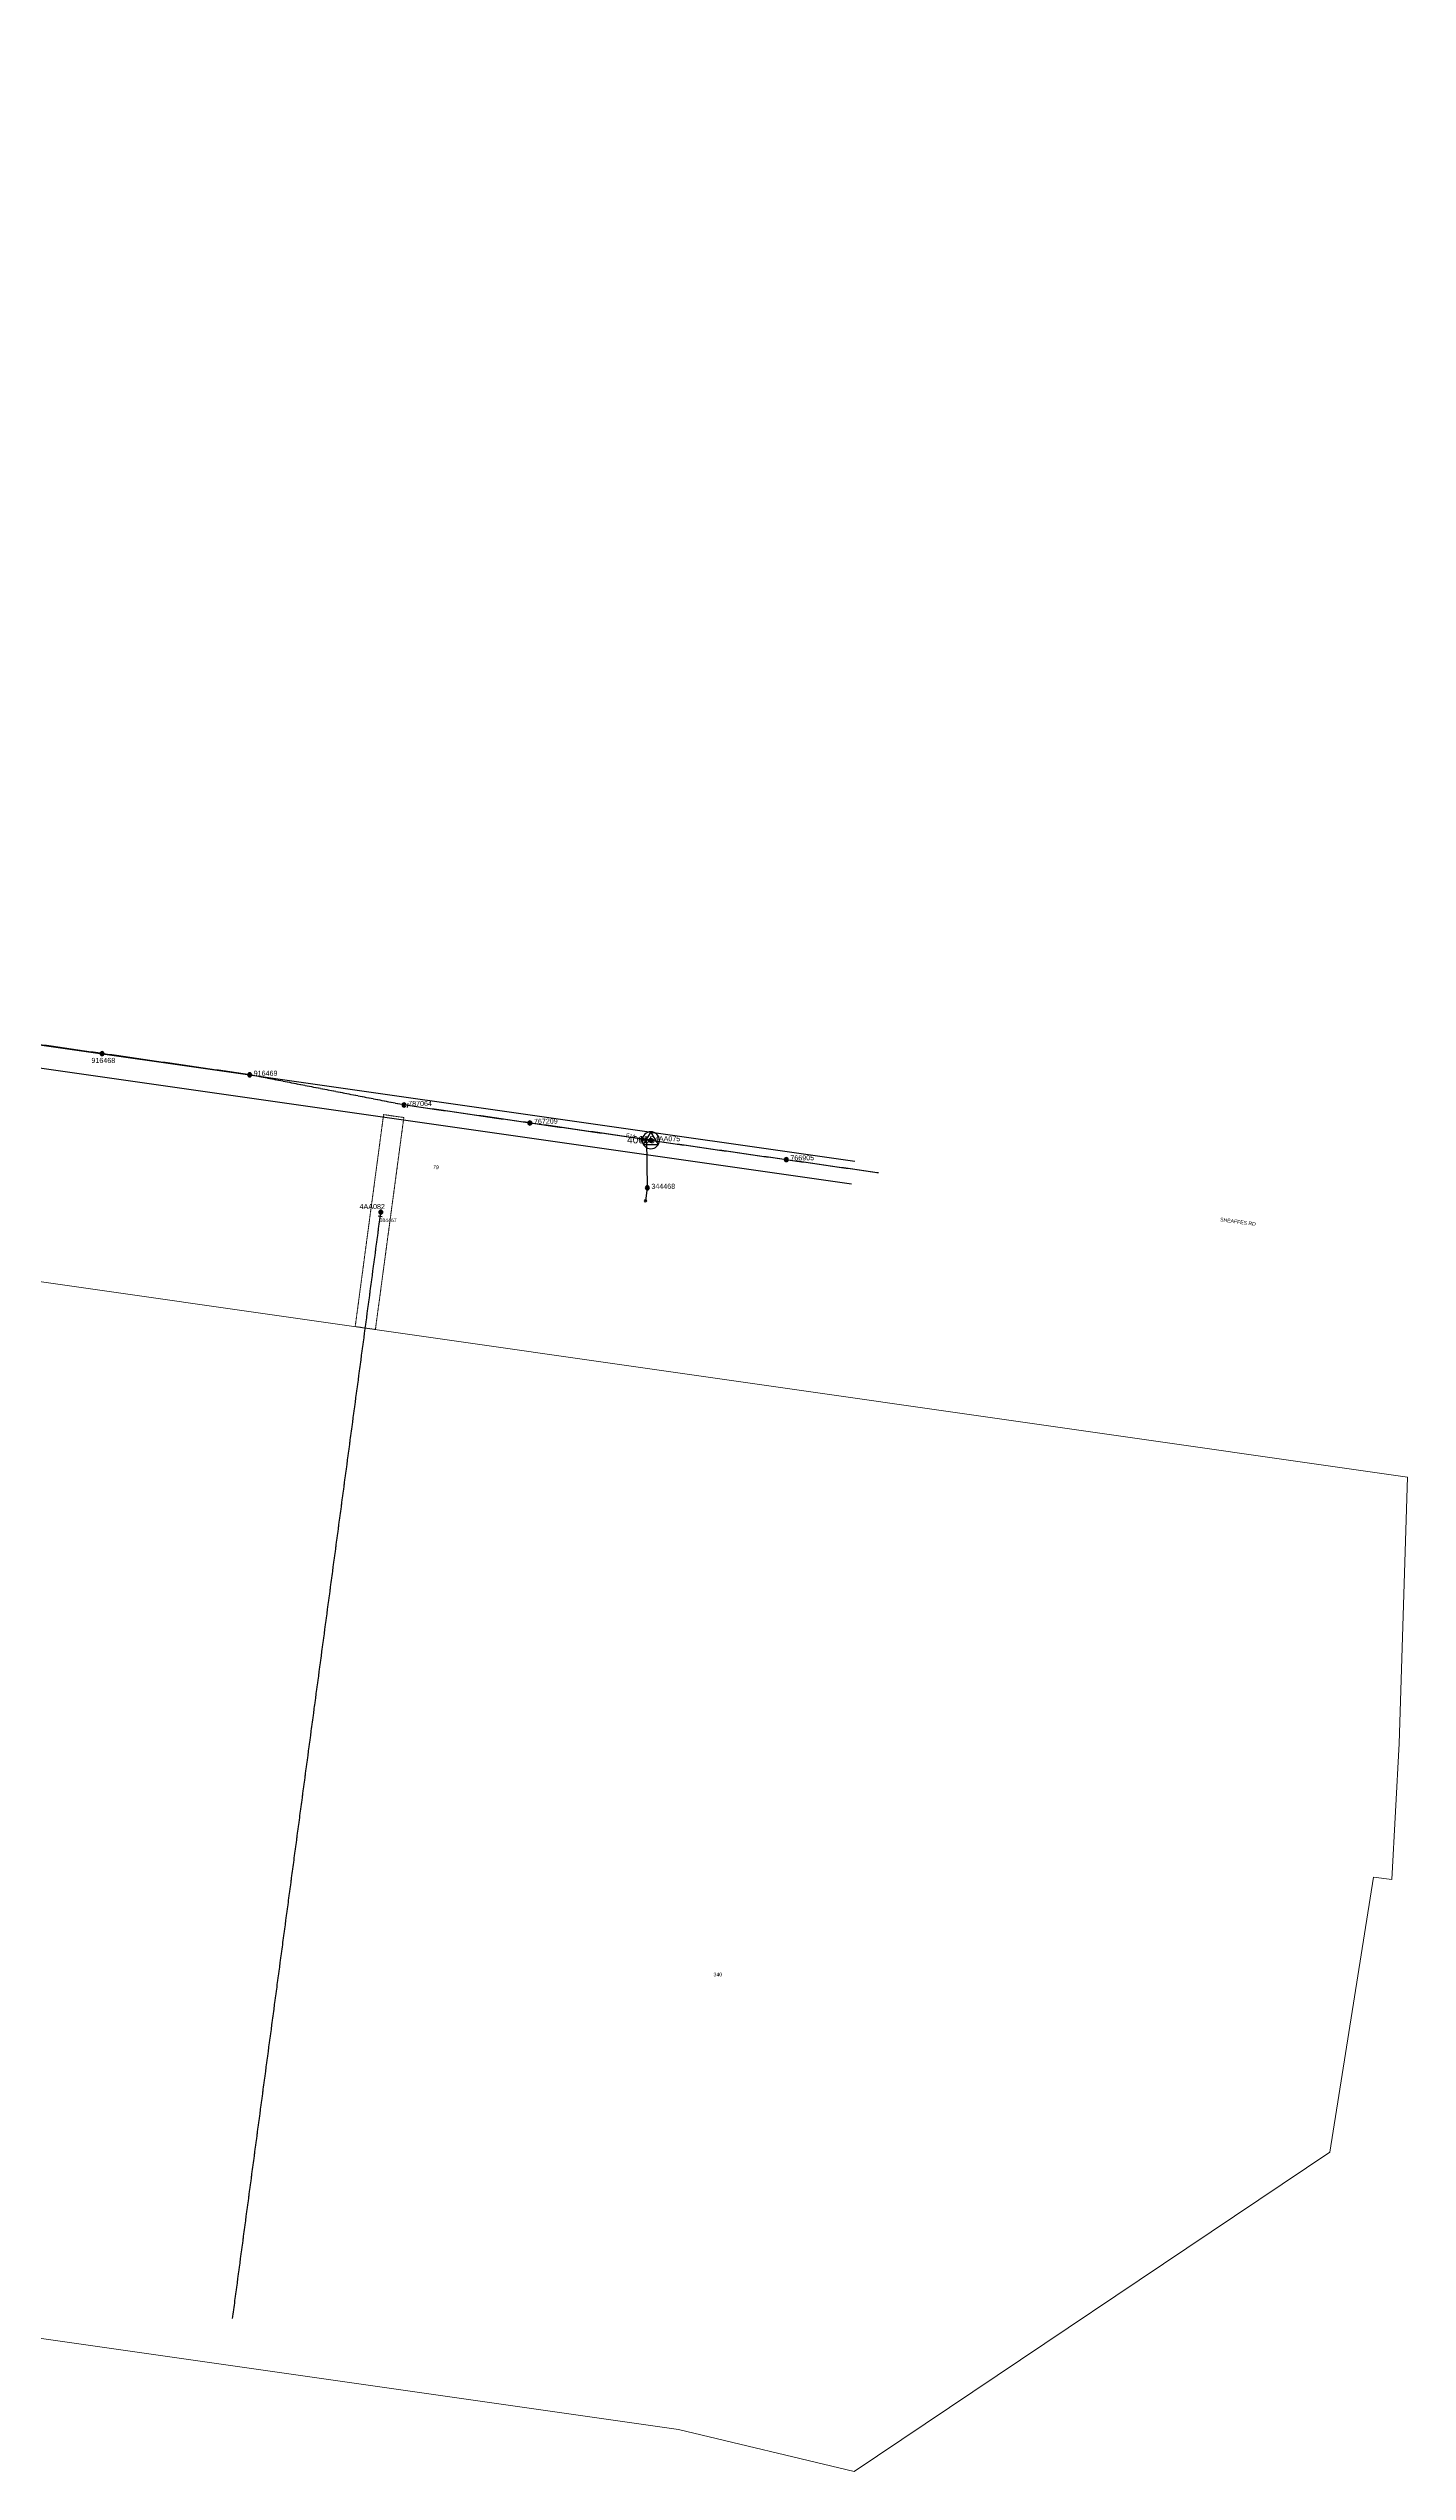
# Model space of a CAD drawing. Header units: metres. Extents: x 294464 to 297158, y 6182000 to 6185311.
# Drawn here: x 296105 to 296771, y 6182615 to 6183802 of the extents above; entities that cross this region are included whole.
import ezdxf
from ezdxf.enums import TextEntityAlignment as Align

# ---------------------------------------------------------------- set-up
doc = ezdxf.new("R2010")
doc.units = ezdxf.units.M
for name, pattern in [('Cable Exist OH', [1, 1, 0]), ('DASHED', [0.75, 0.5, -0.25]), ('HIDDEN', [0.375, 0.25, -0.125]), ('HIDDEN2', [0.1875, 0.125, -0.0625]), ('IE Trench LV', [6.5, 5, -1.5])]:
    doc.linetypes.add(name, pattern=pattern)
for name, color, linetype in [('_User Miscellaneous2', 7, 'Continuous'), ('Equip_LV_EXT', 7, 'Continuous'), ('Mains_HV_EXT', 7, 'Continuous'), ('Mains_HV_MOD', 3, 'Continuous'), ('Mains_LV_EXT', 5, 'Continuous'), ('Services_SP_EXT', 7, 'Continuous'), ('Sub_SP_TR_HV_LV_EXT', 7, 'Continuous'), ('SupportsOH_SP_TR_HV_LV_SL_EXT', 7, 'Continuous')]:
    doc.layers.add(name, color=color, linetype=linetype)
for name, color, linetype, lineweight in [('Cadastre Land Parcels_SP_EXT', 9, 'Continuous', 5), ('Cadastre Other Property_SP_EXT', 9, 'HIDDEN', 5), ('Cadastre Roads_SP_EXT', 9, 'Continuous', 5)]:
    doc.layers.add(name, color=color, linetype=linetype, lineweight=lineweight)
doc.styles.add('POLE_LABEL', font='arial.ttf')
doc.styles.get("Standard").update_dxf_attribs({"font": 'arial.ttf'})
doc.styles.add('X_78107_BDRY_ST00$0$ISOCP', font='isocp.shx')
doc.styles.add('X_78107_BDRY_ST01$0$IsoCP', font='isocp.shx')

# ---------------------------------------------------------------- blocks, each defined once
blk = doc.blocks.new('SUB_POLE_EXT')
blk.add_wipeout([(0, 4.2), (0.4, 4.2), (0.8, 4.1), (1.2, 4), (1.6, 3.9), (2, 3.7), (2.3, 3.5), (2.7, 3.3), (3, 3), (3.3, 2.7), (3.5, 2.3), (3.8, 1.9), (3.9, 1.6), (4, 1.2), (4.2, 0.6), (4.2, 0), (4.2, -0.6), (4.1, -1.1), (3.9, -1.6), (3.6, -2.2), (3.2, -2.7), (3, -3), (2.7, -3.3), (2.4, -3.5), (2, -3.7), (1.6, -3.9), (1.3, -4), (0.8, -4.1), (0.4, -4.2), (0, -4.2), (-0.4, -4.2), (-0.8, -4.1), (-1.2, -4), (-1.6, -3.9), (-2, -3.7), (-2.4, -3.5), (-2.7, -3.3), (-3, -3), (-3.2, -2.7), (-3.5, -2.3), (-3.7, -2), (-3.9, -1.6), (-4, -1.2), (-4.2, -0.8), (-4.2, -0.1), (-4.2, 0.4), (-4.1, 0.8), (-4, 1.3), (-3.9, 1.6), (-3.7, 2), (-3.5, 2.4), (-3.3, 2.7), (-3, 3), (-2.7, 3.3), (-2.3, 3.5), (-2, 3.7), (-1.6, 3.9), (-1.2, 4), (-0.8, 4.2), (-0.4, 4.2)])
blk.add_line((2.2, 0.5), (2.2, 0.5, 0))
blk.add_lwpolyline([(-4.2, 0, 1), (4.2, 0, 1)], format="xyb", close=True)
blk.add_lwpolyline([(2.1, 0.5), (0, 4.2), (-3.7, -2.1), (3.7, -2.1)], close=True)
for tag, height, flags, p in [('STREET_CODE', 0.2, 9, (1.5, 0)), ('ASSET_NUM', 3.5, 8, (2, 2)), ('CONSTRUCTED_VOLTAGE', 0.2, 9, (1.5, -0.2)), ('NO_PHASES', 0.2, 9, (1.5, -0.4)), ('OPERATING_VOLTAGE', 0.2, 9, (1.5, -0.6)), ('OPERATED_BY', 0.2, 9, (1.5, -0.8)), ('MAINTAINED_BY', 0.2, 9, (1.5, -1)), ('ORIENTATION', 0.2, 9, (1.5, -1.2)), ('OWNED_BY', 0.2, 9, (1.5, -1.4)), ('SECONDARY_VOLTAGE', 0.2, 9, (1.5, -1.6)), ('STATE', 0.2, 9, (1.5, -1.8)), ('SUBSTATION_TYPE', 0.2, 9, (1.5, -2)), ('USAGE', 0.2, 9, (1.5, -2.2)), ('LEGEND', 0.2, 9, (1.5, -2.4)), ('LOCATION', 0.2, 9, (1.5, -2.6)), ('STREETNAME', 0.2, 9, (1.5, -2.8)), ('SUBURB', 0.2, 9, (1.5, -3)), ('NOTES', 0.2, 9, (1.5, -3.2)), ('Z', 0.2, 1, (1.5, -3.4))]:
    blk.add_attdef(tag, text='', height=height, dxfattribs=dict(flags=flags)).set_placement(p, align=Align.MIDDLE_LEFT)
blk = doc.blocks.new('LV_OH_LINKS_DISTFUSE_EXT')
for p, q in [((0, 0), (0.96, 0)), ((3.84, 0), (4.8, 0))]:
    blk.add_line(p, q)
blk.add_lwpolyline([(3.84, -1.2), (3.84, 1.2), (0.96, -1.2), (0.96, 1.2)], close=True)
at = {"flags": 9}
for tag, p in [('ACTUAL_STATUS', (0, 0)), ('CONSTRUCTED_VOLTAGE', (0, -0.2)), ('OPERATING_VOLTAGE', (0, -0.6)), ('ORIENTATION', (0, -0.8)), ('OWNED_BY', (0, -1)), ('STATE', (0, -1.2)), ('SWITCH_TYPE', (0, -1.4)), ('NO_PHASES', (0, -0.4)), ('USAGE', (0, -1.6)), ('NOTES', (0, -1.8))]:
    blk.add_attdef(tag, text='', height=0.2, dxfattribs=at).set_placement(p, align=Align.MIDDLE_LEFT)
at = {"flags": 1}
blk.add_attdef('Z', (0, 0), '', height=0.2, dxfattribs=at)
blk = doc.blocks.new('CCP_EXT')
blk.add_wipeout([(0, 0.6), (0.6, 0), (0, -0.6), (-0.6, 0)])
blk.add_lwpolyline([(-0.6, 0), (0, 0.6), (0.6, 0), (0, -0.6), (-0.6, 0)])
at = {"flags": 1}
blk.add_attdef('Z', (0, 0), '', height=0.2, dxfattribs=at)
at = {"flags": 9}
for tag, p in [('CCP_TYPE', (0, 0)), ('CONSTRUCTED_VOLTAGE', (0, -0.2)), ('NO_PHASES', (0, -0.4)), ('OPERATING_VOLTAGE', (0, -0.6)), ('ORIENTATION', (0, -0.8)), ('OWNED_BY', (0, -1)), ('USAGE', (0, -1.2)), ('LEGEND', (0, -1.4)), ('LIFE_SUPPORT', (0, -1.6)), ('STATE', (0, -1.8)), ('NOTES', (0, -2))]:
    blk.add_attdef(tag, text='', height=0.2, dxfattribs=at).set_placement(p, align=Align.MIDDLE_LEFT)
blk = doc.blocks.new('POLE_EXT')
blk.add_hatch(color=256).paths.add_polyline_path([(-1, 0, 1), (1, 0, 1)])
blk.add_lwpolyline([(-1, 0, 1), (1, 0, 1)], format="xyb", close=True)
for tag, height, flags, p in [('pNumber', 2.5, 8, (-17.8, 2.1)), ('OWNED_BY', 0.2, 9, (1.4, -0.4)), ('PARENT', 0.2, 9, (1.4, -0.6)), ('SPECIAL_USE', 0.2, 9, (1.4, -0.8)), ('STATE', 0.2, 9, (1.4, -1)), ('USAGE', 0.2, 9, (1.4, -1.2)), ('cLV', 0.2, 9, (1.4, -1.4)), ('hDepth', 0.2, 9, (1.4, -1.6)), ('hDia', 0.2, 9, (1.4, -1.8)), ('cHV', 0.2, 9, (1.4, -2)), ('LBRACKET', 0.2, 9, (1.4, -2.2)), ('LExisting', 0.2, 9, (1.4, -2.4)), ('LANTNUMBER', 0.2, 9, (1.4, -2.6)), ('LOther', 0.2, 9, (1.4, -2.8)), ('LRemove', 0.2, 9, (1.4, -3)), ('LEGEND', 0.2, 9, (1.4, -3.2)), ('cLinedev', 0.2, 9, (1.4, -3.4)), ('LOCATION', 0.2, 9, (1.4, -3.6)), ('pExisting', 0.2, 9, (1.4, -3.8)), ('PFNUMBER', 0.2, 9, (1.4, -4)), ('NEWPFNUMBER', 0.2, 9, (1.4, -4.2)), ('pFooting', 0.2, 9, (1.4, -4.4)), ('pNew', 0.2, 9, (1.4, -4.6)), ('pRelocate', 0.2, 9, (1.4, -5)), ('pRemove', 0.2, 9, (1.4, -5.2)), ('pReplace', 0.2, 9, (1.4, -5.4)), ('pStay', 0.2, 9, (1.4, -5.6)), ('pType', 0.2, 9, (1.4, -5.8)), ('cspan', 0.2, 9, (1.4, -6)), ('STREETNAME', 0.2, 9, (1.4, -6.2)), ('SUBURB', 0.2, 9, (1.4, -6.4)), ('NOTES', 0.2, 9, (1.4, -6.6)), ('MAINTAINED_BY', 0.2, 9, (1.4, -6.8)), ('OPERATED_BY', 0.2, 9, (1.4, -7))]:
    blk.add_attdef(tag, text='', height=height, dxfattribs=dict(flags=flags)).set_placement(p, align=Align.MIDDLE_LEFT)
at = {"style": 'POLE_LABEL'}
for tag, height, flags, p in [('STRUCTURE_PLANT_NUMBER', 0.2, 9, (1.4, 0)), ('ASSET_NUM', 2.5, 8, (2, 2)), ('STREET_CODE', 0.2, 9, (1.4, -0.2))]:
    blk.add_attdef(tag, text='', height=height, dxfattribs=dict(at, flags=flags)).set_placement(p, align=Align.MIDDLE_LEFT)
at = {"flags": 1}
blk.add_attdef('Z', (1.4, -7.3), '', height=0.2, dxfattribs=at)
blk = doc.blocks.new('End Shackle_EXT')
blk.add_wipeout([(0, 0.3), (1.8, 0.3), (1.8, -0.3), (0, -0.3)])
blk.add_line((1.8, -1), (1.8, 1))
at = {"flags": 1}
blk.add_attdef('Z', (0, 0), '', height=0.2, dxfattribs=at)
at = {"flags": 9}
for tag, p in [('CONNECTOR_TYPE', (0, 0)), ('CONSTRUCTED_VOLTAGE', (0, -0.2)), ('NO_PHASES', (0, -0.4)), ('OPERATING_VOLTAGE', (0, -0.6)), ('ORIENTATION', (0, -0.8)), ('OWNED_BY', (0, -1)), ('STATE', (0, -1.2)), ('USAGE', (0, -1.4)), ('NOTES', (0, -1.6))]:
    blk.add_attdef(tag, text='', height=0.2, dxfattribs=at).set_placement(p, align=Align.MIDDLE_LEFT)
blk = doc.blocks.new('A$C3DA9484B')
at = {"layer": '_User Miscellaneous2', "linetype": 'DASHED', "ltscale": 5}
for p, q in [((870.3, 594.7), (887.8, 712.7)), ((758, 609.6), (777.1, 632.8)), ((854.7, 629.8), (828.5, 606)), ((870.3, 594.7), (854.7, 629.8)), ((715.5, 604), (732.4, 628.8)), ((727.4, 595.5), (745.4, 619.5)), ((758, 609.6), (745.4, 619.5)), ((790.2, 621.5), (770.1, 599.2)), ((739, 586.5), (758, 609.6)), ((770.1, 599.2), (758, 609.6)), ((802.9, 609.6), (781.8, 588.2)), ((687.3, 555.8), (636.9, 594.9)), ((770.1, 599.2), (750.1, 576.9)), ((781.8, 588.2), (770.1, 599.2)), ((815, 597.1), (792.9, 576.7)), ((842.8, 589.5), (838.7, 594.4)), ((868.7, 583.4), (870.3, 594.7)), ((781.8, 588.2), (760.7, 566.9)), ((792.9, 576.7), (781.8, 588.2)), ((803.5, 564.6), (826.5, 584.1)), ((830.6, 579.2), (826.5, 584.1)), ((864.1, 580), (868.7, 583.4)), ((612.8, 508.7), (622, 570.2)), ((647.3, 566.6), (635.7, 575.6)), ((792.9, 576.7), (770.9, 556.3)), ((803.5, 564.6), (792.9, 576.7)), ((816.5, 551.3), (834.6, 575)), ((864.1, 580), (858.3, 580.9)), ((647.3, 566.6), (628.9, 542.9)), ((659.1, 557.4), (647.3, 566.6)), ((780.6, 545.3), (803.5, 564.6)), ((813.6, 553.6), (803.5, 564.6)), ((834.3, 546.1), (844.7, 568.4)), ((855.9, 565.1), (861.8, 564.2)), ((865.1, 559.7), (861.8, 564.2)), ((865.1, 559.7), (862.5, 541.9)), ((619.1, 550.5), (628.9, 542.9)), ((659.1, 557.4), (640.8, 533.7)), ((648.3, 524.3), (673.2, 546.5)), ((659.1, 557.4), (673.2, 546.5)), ((673.2, 546.5), (677.5, 543.2)), ((813.6, 553.6), (793.2, 531.6)), ((809.3, 519.4), (822.4, 546.7)), ((813.6, 553.6), (816.5, 551.3)), ((816.5, 551.3), (822.4, 546.7)), ((832.1, 541.2), (822.4, 546.7)), ((832.1, 541.2), (834.3, 546.1)), ((862.5, 541.9), (834.3, 546.1)), ((628.9, 542.9), (640.8, 533.7)), ((679.2, 524.8), (680.7, 535.2)), ((757.3, 512.1), (768.4, 535)), ((772.5, 530.1), (768.4, 535)), ((784.8, 540.5), (780.6, 545.3)), ((830.5, 530.4), (832.1, 541.2)), ((862.5, 541.9), (860.2, 526)), ((646.8, 513.7), (615, 523.6)), ((640.8, 533.7), (648.3, 524.3)), ((679.2, 524.8), (647.3, 517.4)), ((647.3, 517.4), (648.3, 524.3)), ((676, 504), (679.2, 524.8)), ((692.1, 502.9), (696.6, 532.8)), ((827.6, 510.7), (830.5, 530.4)), ((860.2, 526), (830.5, 530.4)), ((860.2, 526), (857.5, 508.2)), ((646.8, 513.7), (646.1, 508.5)), ((646.8, 513.7), (647.3, 517.4)), ((759, 500.7), (757.3, 512.1)), ((763.8, 495.7), (782.8, 519.5)), ((644.7, 498.9), (612.6, 507.4)), ((644, 493.6), (644.7, 498.9)), ((646.1, 508.5), (644.7, 498.9)), ((676, 504), (646.1, 508.5)), ((676, 504), (673.8, 489.1)), ((687.1, 470), (692.1, 502.9)), ((759, 500.7), (763.8, 495.7)), ((776.1, 483), (794.9, 509.8)), ((847.1, 505.7), (853, 504.9)), ((853, 504.9), (857.5, 508.2)), ((641.9, 479), (644, 493.6)), ((644, 493.6), (673.8, 489.1)), ((673.8, 489.1), (672.1, 478.1)), ((763.8, 495.7), (776.1, 483)), ((824.3, 494.8), (820.3, 474.3)), ((849.9, 489.1), (844.8, 489.9)), ((849.9, 489.1), (853.1, 484.6)), ((642.1, 478.9), (770.3, 453.6)), ((642.1, 478.9), (666.5, 474.1)), ((666.5, 474.1), (672.1, 478.1)), ((776.1, 483), (770.3, 453.6)), ((790.8, 480.1), (776.1, 483)), ((785, 450.7), (790.8, 480.1)), ((805.6, 477.2), (790.8, 480.1)), ((799.7, 447.8), (805.6, 477.2)), ((820.3, 474.3), (805.6, 477.2)), ((614.2, 464.4), (608.5, 460.4)), ((820.3, 474.3), (814.5, 444.8)), ((820.3, 474.3), (849, 467.8)), ((604.2, 431.7), (608.5, 460.4)), ((617.2, 394.7), (627.1, 461.8)), ((633.1, 392.4), (642.9, 458.7)), ((648.9, 390), (658.6, 455.6)), ((664.7, 387.7), (674.3, 452.5)), ((770.3, 453.6), (785, 450.7)), ((680.5, 385.3), (690, 449.4)), ((696.4, 383), (705.7, 446.3)), ((713.2, 380.5), (722.4, 443)), ((785, 450.7), (799.7, 447.8)), ((799.7, 447.8), (814.5, 444.8)), ((814.5, 444.8), (817.5, 444.2)), ((717.8, 412), (603.7, 428.4)), ((607.1, 396.2), (601.8, 401.9)), ((607.1, 396.2), (713.2, 380.5)), ((603.6, 377.1), (608.2, 381.4)), ((608.2, 381.4), (691.8, 369)), ((698.8, 382.6), (713.2, 380.5)), ((713.2, 380.5), (698.8, 382.6)), ((623.3, 316.5), (632.4, 377.8)), ((639.2, 314.1), (648.2, 375.5)), ((655, 311.8), (664.1, 373.1)), ((670.8, 309.4), (679.9, 370.8)), ((696, 363.3), (691.8, 369)), ((688.4, 311.9), (696, 363.3)), ((605.4, 350.4), (692.2, 337.6)), ((607.3, 323.8), (612.6, 318.1)), ((612.6, 318.1), (682.7, 307.7)), ((682.7, 307.7), (670.8, 309.4)), ((682.7, 307.7), (670.8, 309.4)), ((682.7, 307.7), (688.4, 311.9)), ((609.1, 299), (613.7, 303.2)), ((613.7, 303.2), (680.6, 293.3)), ((626.3, 240.7), (635.1, 300.1)), ((642.6, 238.3), (651.4, 297.7)), ((658.9, 235.9), (667.7, 295.2)), ((667.7, 295.2), (663.3, 265.6)), ((667.7, 295.2), (663.3, 265.6)), ((677.5, 238.2), (684.8, 287.7)), ((684.8, 287.7), (680.6, 293.3)), ((692.9, 243.2), (699.2, 286)), ((699.2, 286), (704.9, 290.2)), ((704.9, 290.2), (730.2, 286.1)), ((610.9, 273.3), (681.1, 262.9)), ((663.3, 265.6), (610.9, 273.3)), ((663.3, 265.6), (610.9, 273.3)), ((612.6, 247.7), (617.9, 242)), ((677.5, 238.2), (678.5, 245.4)), ((678.5, 245.4), (677.5, 238.2)), ((618.5, 227.2), (613.4, 222.9)), ((618.5, 227.2), (644.2, 223.4)), ((441.2, 98.1), (436.1, 63.7)), ((441.2, 98.1), (436.1, 63.7)), ((593.4, 77.3), (590.5, 83.4)), ((458.7, 82.9), (540.3, 70.6)), ((614.7, 72.5), (593.4, 77.3)), ((614.7, 72.5), (621.7, 71.5)), ((436.1, 63.7), (485.9, 56.2)), ((436.1, 63.7), (485.9, 56.2)), ((450.5, 61.6), (485.9, 56.2)), ((553.2, 67.1), (540.3, 70.6)), ((556.6, 61.6), (553.2, 67.1)), ((586.9, 64.8), (579.5, 61.1)), ((586.9, 64.8), (646.6, 55.8)), ((485.9, 56.2), (481.2, 24.1)), ((485.9, 56.2), (481.2, 24.1)), ((514.1, 41.3), (543.2, 37)), ((481.2, 24.1), (531.4, 15)), ((481.2, 24.1), (528.2, 15.5)), ((481.2, 24.1), (531.4, 15)), ((481.2, 24.1), (531.4, 15))]:
    blk.add_line(p, q, dxfattribs=at)
at = {"layer": '_User Miscellaneous2', "linetype": 'Continuous'}
for p, q in [((850.5, 433.2), (894.4, 711.4)), ((850.5, 433.2), (894.4, 711.4)), ((851, 355.8), (896.5, 644.1)), ((779.8, -125.9), (851, 355.8)), ((464.1, -59.3), (317.3, -36.4)), ((464.1, -59.3), (511.5, -68.4)), ((779.8, -125.9), (1272.6, -196.3))]:
    blk.add_line(p, q, dxfattribs=at)
at = {"layer": '_User Miscellaneous2', "linetype": 'Continuous', "ltscale": 5}
blk.add_line((614.2, 464.4), (837.5, 420.2), dxfattribs=at)
at = {"layer": '_User Miscellaneous2'}
for p, q in [((841.7, 414.3), (837.5, 420.2)), ((841.7, 414.3), (822.3, 283.1)), ((702.4, 307.3), (713.2, 380.5)), ((706.6, 301.6), (702.4, 307.3)), ((822.3, 283.1), (706.6, 301.6)), ((777.4, 290.3), (731.9, 297.5)), ((696.8, 60.2), (730.2, 286.1)), ((730.2, 286.1), (757.4, 281.8)), ((743, 58.3), (777.4, 290.3)), ((775.1, 48.4), (810.1, 285)), ((822.3, 283.1), (777.4, 290.3)), ((761.6, 276.1), (729.7, 60.3)), ((761.6, 276.1), (729.7, 60.3)), ((757.4, 281.8), (761.6, 276.1)), ((757.4, 281.8), (761.6, 276.1)), ((808.2, 271.7), (775.3, 276.5)), ((788.2, 52.3), (822.3, 283.1)), ((759.8, 263.7), (727.9, 268.4)), ((806, 256.8), (773.1, 261.7)), ((757.6, 248.8), (725.7, 253.5)), ((632.2, 239.9), (671.8, 234)), ((671.8, 234), (646.3, 237.8)), ((667.2, 69.7), (692.9, 243.2)), ((667.2, 69.7), (692.9, 243.2)), ((671.8, 234), (677.5, 238.2)), ((671.8, 234), (677.5, 238.2)), ((677.5, 238.2), (671.8, 234)), ((755.4, 234), (692.9, 243.2)), ((803.8, 242), (770.9, 246.9)), ((753.2, 219.1), (690.7, 228.4)), ((801.6, 227.2), (768.7, 232)), ((621.7, 71.5), (644.2, 223.4)), ((644.2, 223.4), (669.7, 219.6)), ((644.2, 223.4), (669.7, 219.6)), ((652.9, 71.8), (673.9, 214)), ((673.9, 214), (652.9, 71.8)), ((669.7, 219.6), (673.9, 214)), ((669.7, 219.6), (673.9, 214)), ((799.4, 212.3), (766.5, 217.2)), ((672, 200.8), (641.5, 205.3)), ((751, 204.3), (688.5, 213.6)), ((797.2, 197.5), (764.4, 202.3)), ((669.8, 186), (639.3, 190.5)), ((748.8, 189.5), (686.3, 198.7)), ((746.6, 174.6), (684.1, 183.9)), ((795, 182.6), (762.2, 187.5)), ((667.6, 171.2), (637.1, 175.7)), ((744.4, 159.8), (681.9, 169)), ((792.8, 167.8), (760, 172.7)), ((665.4, 156.3), (634.9, 160.8)), ((790.6, 153), (757.8, 157.8)), ((663.2, 141.5), (632.7, 146)), ((742.2, 145), (679.7, 154.2)), ((788.4, 138.1), (755.6, 143)), ((661, 126.6), (630.5, 131.1)), ((740, 130.1), (677.5, 139.4)), ((737.8, 115.3), (675.3, 124.5)), ((786.2, 123.3), (753.4, 128.1)), ((658.8, 111.8), (628.3, 116.3)), ((735.6, 100.4), (673.1, 109.7)), ((784, 108.4), (751.2, 113.3)), ((656.6, 97), (626.1, 101.5)), ((781.8, 93.6), (749, 98.5)), ((654.4, 82.1), (623.9, 86.6)), ((733.4, 85.6), (670.9, 94.8)), ((779.6, 78.8), (746.8, 83.6)), ((647.2, 67.6), (621.7, 71.5)), ((647.2, 67.6), (621.7, 71.5)), ((647.2, 67.6), (652.9, 71.8)), ((652.9, 71.8), (647.2, 67.6)), ((731.2, 70.8), (668.7, 80)), ((646.6, 55.8), (620, 59.8)), ((667.2, 69.7), (671.4, 64)), ((671.4, 64), (667.2, 69.7)), ((724, 56.1), (671.4, 64)), ((696.8, 60.2), (671.4, 64)), ((724, 56.1), (696.8, 60.2)), ((729.7, 60.3), (724, 56.1)), ((777.4, 63.9), (744.6, 68.8)), ((636.7, -11.6), (646.6, 55.8)), ((636.7, -11.6), (646.6, 55.8)), ((646.6, 55.8), (646.5, 55.1)), ((646.6, 55.8), (778.2, 36)), ((743, 58.3), (747.3, 52.6)), ((781.6, 47.4), (747.3, 52.6)), ((781.6, 47.4), (788.2, 52.3)), ((778.2, 36), (784.5, 27.4)), ((784.5, 27.4), (763.5, -114.3)), ((418.7, -62.8), (0, 0)), ((547.8, 1.5), (636.7, -11.6)), ((547.8, 1.5), (636.7, -11.6)), ((534.2, -58.8), (543.1, -14.3)), ((541.5, -70), (534.2, -58.8)), ((541.5, -70), (534.2, -58.8)), ((637.7, -91.7), (541.5, -70)), ((697.5, -122), (529.4, -83.7)), ((738.1, -114.4), (637.7, -91.7)), ((759, -117.6), (738.1, -114.4)), ((763.5, -114.3), (759, -117.6)), ((778.9, -137.1), (1271, -207.4))]:
    blk.add_line(p, q, dxfattribs=at)
at = {"layer": '_User Miscellaneous2', "linetype": 'DASHED', "ltscale": 0.1}
blk.add_line((617.9, 242), (632.2, 239.9), dxfattribs=at)
at = {"layer": '_User Miscellaneous2', "linetype": 'DASHED', "ltscale": 0.3}
blk.add_line((523.1, -10.3), (511.5, -68.4), dxfattribs=at)
blk.add_line((523.1, -10.3), (511.5, -68.4), dxfattribs=at)
at = {"layer": '_User Miscellaneous2', "linetype": 'DASHED', "ltscale": 5}
for points in [[(608.5, 460.4), (602.6, 421.4, 0.054481), (601.8, 401.9)], [(590.5, 83.4, 0.054216), (596.5, 106.5), (612.5, 214.7)], [(613.4, 222.9, -0.020578), (612.4, 213.9), (596.5, 106.5)], [(534.4, 20.8, 0.075468), (523.1, -10.3), (513.4, -58.5)], [(552.3, 11.1, 0.029349), (547.8, 1.5, 0.029349)]]:
    blk.add_lwpolyline(points, format="xyb", dxfattribs=at)
for points in [[(603.6, 377.1), (607.3, 323.8)], [(609.1, 299), (612.6, 247.7)], [(727.6, 268.4), (697.3, 272.9)], [(725.4, 253.6), (695.1, 258.1)], [(641.5, 205.3), (611.8, 209.7)], [(639.3, 190.5), (609.6, 194.9)], [(637.1, 175.7), (607.4, 180.1)], [(634.9, 160.8), (605.2, 165.2)], [(632.7, 146), (603, 150.4)], [(630.5, 131.1), (600.8, 135.5)], [(628.3, 116.3), (598.6, 120.7)], [(626.1, 101.5), (596.4, 105.9)], [(623.9, 86.6), (593.2, 91.2)], [(481.2, 24.1), (489.2, 78.3)], [(496, 21.4), (504, 76.1)], [(506.8, 19.4), (514.1, 41.3), (518.9, 73.8)], [(528.9, 39.1), (533.7, 71.6)], [(534.4, 20.8), (556.6, 61.6)], [(554, 14.2), (579.5, 61.1)], [(595.9, 31.6), (600.5, 62.7)], [(610.7, 29.4), (615.3, 60.5)], [(622.5, 2.3), (630.2, 58.3)], [(565.9, 36.1), (625.9, 27.2)], [(596.5, 11.9), (599.4, 31.1)], [(552.3, 11.1), (554, 14.2)], [(554, 14.2), (622.5, 2.3)], [(556.5, 18.8), (596.5, 11.9)]]:
    blk.add_lwpolyline(points, dxfattribs=at)
at = {"layer": '_User Miscellaneous2'}
for points in [[(730.2, 286.1), (723.2, 238.7)], [(730.2, 286.1), (723.2, 238.7)], [(723.2, 238.7), (692.9, 243.2)], [(644.2, 223.4), (621.7, 71.5)], [(644.2, 223.4), (621.7, 71.5)]]:
    blk.add_lwpolyline(points, dxfattribs=at)
at = {"layer": '_User Miscellaneous2', "linetype": 'DASHED', "ltscale": 5}
for centre, radius, start, end in [((682.8, 654.2), 75, 197.7988, 232.2097), ((698.1, 632.4), 31, 170.4261, 240.8945), ((533.2, 336.2), 384, 45.3813, 47.9736), ((533.2, 336.2), 400, 42.4003, 45.9425), ((533.2, 336.2), 324, 55.7505, 58.3428), ((533.2, 336.2), 384, 42.789, 45.3813), ((533.2, 336.2), 400, 40.1967, 42.4003), ((533.2, 336.2), 308, 40.1967, 60.8945), ((533.2, 336.2), 324, 53.1582, 55.7505), ((533.2, 336.2), 324, 50.5659, 53.1582), ((533.2, 336.2), 384, 40.1967, 42.789), ((533.2, 336.2), 324, 47.9736, 50.5659), ((861.9, 605.6), 25, 220.1967, 261.5891), ((630.4, 568.9), 8.5, 52.2097, 171.4419), ((533.2, 336.2), 324, 45.3813, 47.9736), ((861.9, 605.6), 41, 220.1967, 228.3032), ((861.9, 605.6), 41, 228.3032, 245.1569), ((533.2, 336.2), 324, 42.789, 45.3813), ((861.9, 605.6), 41, 245.1569, 261.5891), ((672.3, 536.4), 24.5, 351.4419, 52.2097), ((533.2, 336.2), 324, 40.1967, 42.789), ((672.3, 536.4), 8.5, 351.4419, 52.2097), ((861.9, 605.6), 101, 220.1967, 227.1368), ((861.9, 605.6), 117, 220.1967, 227.4361), ((861.9, 605.6), 101, 227.1368, 238.6279), ((861.9, 605.6), 117, 227.4361, 235.0266), ((861.9, 605.6), 101, 238.6279, 250.119), ((861.9, 605.6), 101, 250.119, 261.5891), ((658.8, 501.8), 46.5, 171.4419, 190.0818), ((861.9, 605.6), 117, 235.0266, 251.2669), ((621.9, 495.2), 9, 190.0818, 243.5014), ((660.7, 573.1), 96, 243.5014, 258.8169), ((861.9, 605.6), 117, 251.2669, 261.5891), ((665.6, 521.2), 191, 343.7583, 348.9584), ((758.5, 499.7), 96, 327.179, 340.5796), ((826.4, 489.4), 46, 258.8169, 278.5443), ((832, 452.3), 8.5, 278.5443, 327.179), ((631.2, -31.9), 110.2, 154.8601, 168.6947), ((631.2, -31.9), 110.2, 154.8601, 168.6947)]:
    blk.add_arc(centre, radius, start, end, dxfattribs=at)
at = {"layer": '_User Miscellaneous2'}
for centre, radius, start, end in [((631.2, -31.9), 89.8, 158.1557, 168.6951), ((197.2, -1540.1), 1493.8, 77.1514, 81.473), ((921.3, 859), 1006.2, 257.1514, 261.8642)]:
    blk.add_arc(centre, radius, start, end, dxfattribs=at)
at = {"layer": '_User Miscellaneous2', "linetype": 'DASHED', "ltscale": 0.1}
blk.add_arc((631.2, -31.9), 110.2, 168.6946, 168.6947, dxfattribs=at)
at = {"layer": '_User Miscellaneous2', "linetype": 'ByBlock', "insert": (771.8, 359.1), "char_height": 3.5, "attachment_point": 5, "rotation": 351.5891, "style": 'X_78107_BDRY_ST00$0$ISOCP'}
blk.add_mtext('{\\C256;2000}', dxfattribs=at)
at = {"layer": '_User Miscellaneous2', "char_height": 3.5, "attachment_point": 5, "style": 'X_78107_BDRY_ST01$0$IsoCP'}
for s, insert, rotation in [('{\\C256;116}', (790.8, 284), 351.5891), ('{\\C256;117}', (744.3, 277.5), 351.5891), ('{\\C256;118}', (741.7, 259.4), 351.5891), ('{\\C256;115}', (788.4, 267.7), 351.5891), ('{\\C256;114}', (786.2, 252.8), 351.5891), ('{\\C256;119}', (739.5, 244.6), 351.5891), ('{\\C256;113}', (784, 238), 351.5891), ('{\\C256;143}', (706.6, 234.3), 351.5891), ('{\\C256;120}', (737.3, 229.7), 351.5891), ('{\\C256;144}', (657.1, 212.9), 351.5891), ('{\\C256;142}', (704.4, 219.4), 351.5891), ('{\\C256;121}', (735.1, 214.9), 351.5891), ('{\\C256;112}', (781.8, 223.2), 351.5891), ('{\\C256;141}', (702.2, 204.6), 351.5891), ('{\\C256;122}', (732.9, 200.1), 351.5891), ('{\\C256;111}', (779.6, 208.3), 351.5891), ('{\\C256;145}', (654.7, 196.5), 351.5891), ('{\\C256;140}', (700, 189.8), 351.5891), ('{\\C256;110}', (777.4, 193.5), 351.5891), ('OPEN SPACE\\P100', (801.1, 177.8), 81.5891), ('{\\C256;146}', (652.5, 181.6), 351.5891), ('{\\C256;123}', (730.7, 185.2), 351.5891), ('{\\C256;109}', (775.2, 178.6), 351.5891), ('{\\C256;147}', (650.3, 166.8), 351.5891), ('{\\C256;139}', (697.8, 174.9), 351.5891), ('{\\C256;124}', (728.5, 170.4), 351.5891), ('{\\C256;138}', (695.7, 160.1), 351.5891), ('{\\C256;125}', (726.3, 155.5), 351.5891), ('{\\C256;108}', (773, 163.8), 351.5891), ('{\\C256;148}', (648.1, 151.9), 351.5891), ('{\\C256;137}', (693.5, 145.2), 351.5891), ('{\\C256;126}', (724.1, 140.7), 351.5891), ('{\\C256;107}', (770.8, 149), 351.5891), ('{\\C256;149}', (645.9, 137.1), 351.5891), ('{\\C256;136}', (691.3, 130.4), 351.5891), ('{\\C256;106}', (768.6, 134.1), 351.5891), ('{\\C256;150}', (643.7, 122.3), 351.5891), ('{\\C256;127}', (721.9, 125.9), 351.5891), ('{\\C256;105}', (766.4, 119.3), 351.5891), ('{\\C256;151}', (641.5, 107.4), 351.5891), ('{\\C256;135}', (689.1, 115.6), 351.5891), ('{\\C256;128}', (719.7, 111), 351.5891), ('{\\C256;134}', (686.9, 100.7), 351.5891), ('{\\C256;129}', (717.5, 96.2), 351.5891), ('{\\C256;104}', (764.3, 104.4), 351.5891), ('{\\C256;152}', (639.3, 92.6), 351.5891), ('{\\C256;133}', (684.7, 85.9), 351.5891), ('{\\C256;130}', (715.4, 81.3), 351.5891), ('{\\C256;103}', (762.1, 89.6), 351.5891), ('{\\C256;153}', (637, 76.8), 351.5891), ('{\\C256;132}', (682.3, 70.1), 351.5891), ('{\\C256;102}', (759.9, 74.8), 351.5891), ('{\\C256;131}', (713, 65.5), 351.5891), ('{\\C256;101}', (757.5, 58.9), 351.5891), ('RESIDUE\\PLOT 98', (613.8, -2.5), 351.5891), ('PUBLIC RESERVE\\P99', (692.9, -27.3), 351.5891)]:
    blk.add_mtext(s, dxfattribs=dict(at, insert=insert, rotation=rotation))

msp = doc.modelspace()

# ---------------------------------------------------------------- linework, layer by layer
at = {"layer": 'Cadastre Land Parcels_SP_EXT', "linetype": 'Continuous'}
msp.add_lwpolyline([(295847.03, 6182716.38), (296414.09, 6182635.45), (296500.14, 6182614.88), (296733.3, 6182771.32), (296754.55, 6182906.12), (296763.54, 6182904.85), (296767.22, 6182971.57), (296771.31, 6183102.03), (295913.4, 6183224.68), (295848.46, 6182727.27), (295847.03, 6182716.38)], close=True, dxfattribs=at)
at = {"layer": 'Cadastre Other Property_SP_EXT', "linetype": 'HIDDEN2'}
msp.add_lwpolyline([(296255.76, 6183175.74), (296265.66, 6183174.33), (296279.58, 6183278.18), (296269.67, 6183279.59), (296255.76, 6183175.74)], close=True, dxfattribs=at)

# ---------------------------------------------------------------- block references
at = {"layer": 'Services_SP_EXT'}
msp.add_blockref('CCP_EXT', (296398.02, 6183237.33), dxfattribs=at)
at = {"layer": 'Sub_SP_TR_HV_LV_EXT'}
ref = msp.add_blockref('SUB_POLE_EXT', (296400.58, 6183267.03), dxfattribs=at)
ref.add_attrib('ASSET_NUM', '40655', dxfattribs={"layer": '0', "height": 3.5}).set_placement((296402.58, 6183267.28), align=Align.MIDDLE_RIGHT)
at = {"layer": 'SupportsOH_SP_TR_HV_LV_SL_EXT'}
ref = msp.add_blockref('POLE_EXT', (296131.76, 6183309.48), dxfattribs=at)
ref.add_attrib('ASSET_NUM', '916468', dxfattribs={"layer": '0', "height": 2.5, "style": 'POLE_LABEL'}).set_placement((296126.54, 6183306.13), align=Align.MIDDLE_LEFT)
ref = msp.add_blockref('POLE_EXT', (296204.01, 6183299.09), dxfattribs=at)
ref.add_attrib('ASSET_NUM', '916469', dxfattribs={"layer": '0', "height": 2.5, "style": 'POLE_LABEL'}).set_placement((296206.01, 6183299.85), align=Align.MIDDLE_LEFT)
ref = msp.add_blockref('POLE_EXT', (296279.7, 6183284.29), dxfattribs=at)
ref.add_attrib('ASSET_NUM', '787064', dxfattribs={"layer": '0', "height": 2.5, "style": 'POLE_LABEL'}).set_placement((296281.7, 6183285.04), align=Align.MIDDLE_LEFT)
ref = msp.add_blockref('POLE_EXT', (296341.3, 6183275.5), dxfattribs=at)
ref.add_attrib('ASSET_NUM', '767209', dxfattribs={"layer": '0', "height": 2.5, "rotation": 1, "style": 'POLE_LABEL'}).set_placement((296343.31, 6183276.25), align=Align.MIDDLE_LEFT)
ref = msp.add_blockref('POLE_EXT', (296466.93, 6183257.56), dxfattribs=at)
ref.add_attrib('ASSET_NUM', '766905', dxfattribs={"layer": '0', "height": 2.5, "rotation": 1, "style": 'POLE_LABEL'}).set_placement((296468.93, 6183258.31), align=Align.MIDDLE_LEFT)
ref = msp.add_blockref('POLE_EXT', (296268.31, 6183231.8), dxfattribs=at)
ref.add_attrib('ASSET_NUM', '4AA082', dxfattribs={"layer": '0', "height": 2.5, "style": 'POLE_LABEL'}).set_placement((296270.31, 6183232.55), align=Align.BOTTOM_RIGHT)

# ---------------------------------------------------------------- texts
at = {"layer": 'Cadastre Land Parcels_SP_EXT'}
msp.add_text('79', height=1.8, rotation=351.87741, dxfattribs=at).set_placement((296293.79, 6183253.16))
msp.add_text('340', height=1.8, dxfattribs=at).set_placement((296431.3, 6182857.45))
at = {"layer": 'Cadastre Other Property_SP_EXT'}
msp.add_text('084467', height=1.8, dxfattribs=at).set_placement((296267.67, 6183226.96))
at = {"layer": 'Cadastre Roads_SP_EXT'}
msp.add_text('SHEAFFES RD', height=1.8, rotation=352.23743, dxfattribs=at).set_placement((296679.4, 6183227.38))

# ---------------------------------------------------------------- next in the draw order: linework, layer by layer
at = {"layer": 'Mains_HV_EXT', "linetype": 'Cable Exist OH'}
msp.add_lwpolyline([(296400.58, 6183267.03), (296466.81, 6183257.62), (296512.06, 6183251.18)], dxfattribs=at)
at = {"layer": 'Services_SP_EXT'}
msp.add_lwpolyline([(296398.42, 6183267.32), (296398.86, 6183243.72), (296398.02, 6183237.33)], dxfattribs=at)

# ---------------------------------------------------------------- next in the draw order: block references
at = {"layer": 'Equip_LV_EXT', "rotation": 172.2005884804268}
msp.add_blockref('LV_OH_LINKS_DISTFUSE_EXT', (296399.61, 6183267.15), dxfattribs=at)
at = {"layer": 'Mains_HV_EXT', "rotation": 262.3682541452227}
msp.add_blockref('End Shackle_EXT', (296268.28, 6183231.59), dxfattribs=at)
at = {"layer": 'Mains_LV_EXT', "rotation": 350.7284697815649}
msp.add_blockref('End Shackle_EXT', (296279.73, 6183284.3), dxfattribs=at)
at = {"layer": 'SupportsOH_SP_TR_HV_LV_SL_EXT'}
ref = msp.add_blockref('POLE_EXT', (296400.58, 6183267.03), dxfattribs=at)
ref.add_attrib('ASSET_NUM', '4AA075', dxfattribs={"layer": '0', "height": 2.5, "style": 'POLE_LABEL'}).set_placement((296402.58, 6183267.78), align=Align.MIDDLE_LEFT)
ref = msp.add_blockref('POLE_EXT', (296398.86, 6183243.72), dxfattribs=at)
ref.add_attrib('ASSET_NUM', '344468', dxfattribs={"layer": '0', "height": 2.5, "style": 'POLE_LABEL'}).set_placement((296400.86, 6183244.47), align=Align.MIDDLE_LEFT)

# ---------------------------------------------------------------- next in the draw order: texts
at = {"layer": 'Mains_LV_EXT'}
msp.add_text('E14', height=1.8, rotation=350.7285, dxfattribs=at).set_placement((296388.36, 6183268.73))

# ---------------------------------------------------------------- next in the draw order: linework, layer by layer
at = {"layer": 'Mains_HV_EXT', "linetype": 'Cable Exist OH'}
msp.add_lwpolyline([(296195.69, 6182689.86), (296235.97, 6182990.5), (296268.28, 6183231.59)], dxfattribs=at)
at = {"layer": 'Mains_HV_MOD', "color": 0, "linetype": 'Cable Exist OH'}
msp.add_lwpolyline([(296400.58, 6183267.03), (296341.3, 6183275.5), (296279.7, 6183284.29), (296204.01, 6183299.09), (296131.76, 6183309.48), (296059.49, 6183319.81), (295992.29, 6183319.23)], dxfattribs=at)
at = {"layer": 'Mains_LV_EXT', "linetype": 'Cable Exist OH'}
msp.add_lwpolyline([(296400.4, 6183267.04), (296341.33, 6183275.41), (296279.73, 6183284.3)], dxfattribs=at)

# ---------------------------------------------------------------- next in the draw order: block references
at = {"layer": '_User Miscellaneous2', "linetype": 'IE Trench LV'}
msp.add_blockref('A$C3DA9484B', (295227.91, 6183453.03), dxfattribs=at)

doc.saveas('drawing.dxf')
